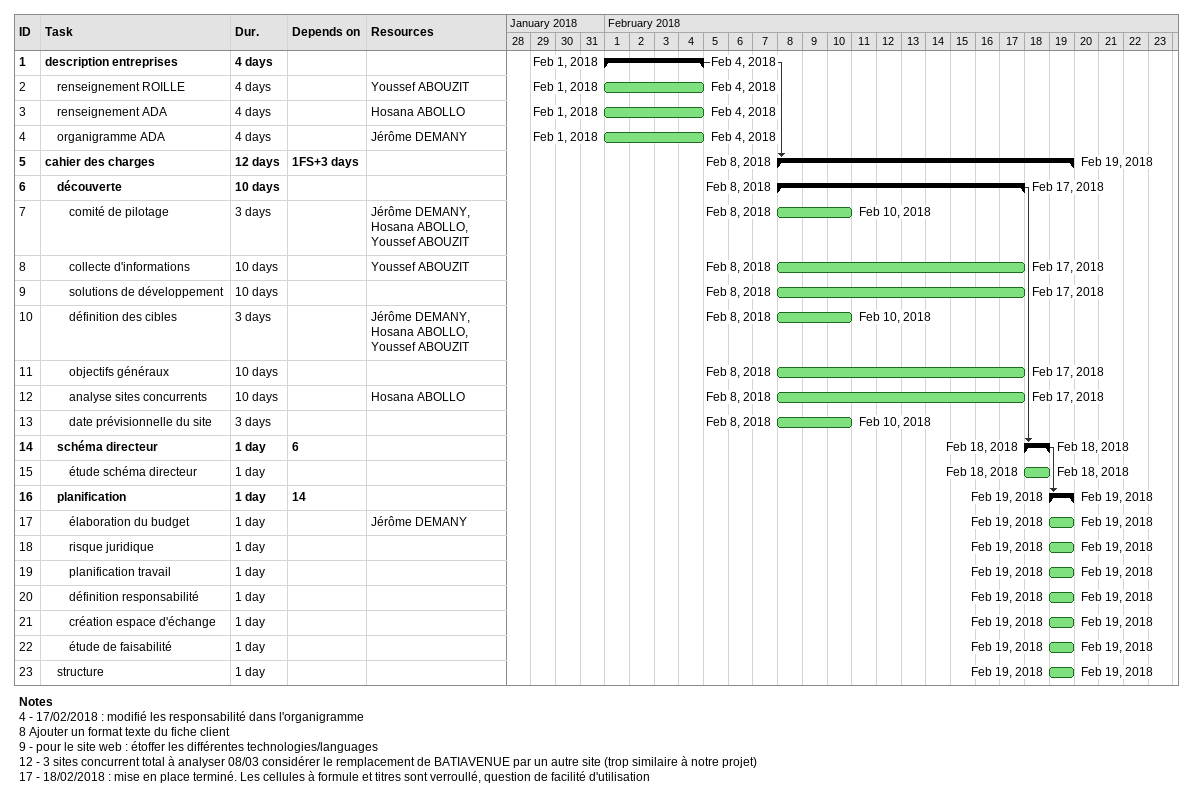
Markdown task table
| ID | Level | Task | Duration | Start | Finish | Predecessors | Resources |
|---|---|---|---|---|---|---|---|
| 1 | 1 | **description entreprises** | 4d | 2018-02-01 | 2018-02-04 |  |  |
| 2 | 2 | renseignement ROILLE | 4d | 2018-02-01 | 2018-02-04 |  | Youssef ABOUZIT |
| 3 | 2 | renseignement ADA | 4d | 2018-02-01 | 2018-02-04 |  | Hosana ABOLLO |
| 4 | 2 | organigramme ADA | 4d | 2018-02-01 | 2018-02-04 |  | Jérôme DEMANY |
| 5 | 1 | **cahier des charges** | 12d | 2018-02-08 | 2018-02-19 | 1FS+3d |  |
| 6 | 2 | **découverte** | 10d | 2018-02-08 | 2018-02-17 |  |  |
| 7 | 3 | comité de pilotage | 3d | 2018-02-08 | 2018-02-10 |  | Jérôme DEMANY, Hosana ABOLLO, Youssef ABOUZIT |
| 8 | 3 | collecte d'informations | 10d | 2018-02-08 | 2018-02-17 |  | Youssef ABOUZIT |
| 9 | 3 | solutions de développement | 10d | 2018-02-08 | 2018-02-17 |  |  |
| 10 | 3 | définition des cibles | 3d | 2018-02-08 | 2018-02-10 |  | Jérôme DEMANY, Hosana ABOLLO, Youssef ABOUZIT |
| 11 | 3 | objectifs généraux | 10d | 2018-02-08 | 2018-02-17 |  |  |
| 12 | 3 | analyse sites concurrents | 10d | 2018-02-08 | 2018-02-17 |  | Hosana ABOLLO |
| 13 | 3 | date prévisionnelle du site | 3d | 2018-02-08 | 2018-02-10 |  |  |
| 14 | 2 | **schéma directeur** | 1d | 2018-02-18 | 2018-02-18 | 6 |  |
| 15 | 3 | étude schéma directeur | 1d | 2018-02-18 | 2018-02-18 |  |  |
| 16 | 2 | **planification** | 1d | 2018-02-19 | 2018-02-19 | 14 |  |
| 17 | 3 | élaboration du budget | 1d | 2018-02-19 | 2018-02-19 |  | Jérôme DEMANY |
| 18 | 3 | risque juridique | 1d | 2018-02-19 | 2018-02-19 |  |  |
| 19 | 3 | planification travail | 1d | 2018-02-19 | 2018-02-19 |  |  |
| 20 | 3 | définition responsabilité | 1d | 2018-02-19 | 2018-02-19 |  |  |
| 21 | 3 | création espace d'échange | 1d | 2018-02-19 | 2018-02-19 |  |  |
| 22 | 3 | étude de faisabilité | 1d | 2018-02-19 | 2018-02-19 |  |  |
| 23 | 2 | structure | 1d | 2018-02-19 | 2018-02-19 |  |  |

Notes
- 4: - 17/02/2018 : modifié les responsabilité dans l'organigramme
- 8: Ajouter un format texte du fiche client
- 9: - pour le site web : étoffer les différentes technologies/languages
- 12: - 3 sites concurrent total à analyser 08/03 considérer le remplacement de BATIAVENUE par un autre site (trop similaire à notre projet)
- 17: - 18/02/2018 : mise en place terminé. Les cellules à formule et titres sont verroullé, question de facilité d'utilisation
